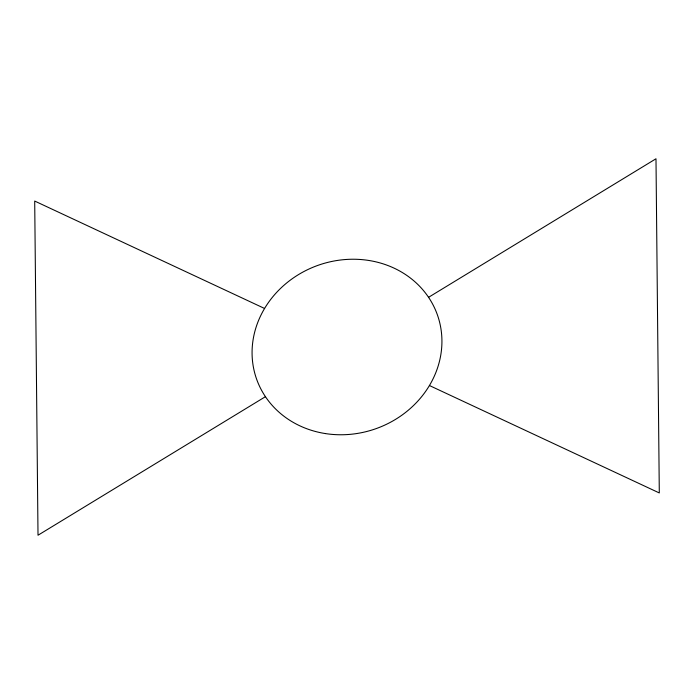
<?xml version="1.0" encoding="UTF-8"?>
<svg xmlns="http://www.w3.org/2000/svg" width="694" height="694" viewBox="0 0 694 694"><rect width="100%" height="100%" fill="white"/><g stroke="black" fill="none" stroke-linecap="round" stroke-linejoin="round"><path stroke-width="1.04" d="M265.438 396.682L38.014 535.23L34.7 201.052L264.57 308.474M428.554 297.318L655.986 158.77L659.3 492.948L429.43 385.526M325.46 433.585A95.937 86.663 -19.7 0 0 437.836 316.143A95.937 86.663 -19.7 0 0 277.704 291.272A95.937 86.663 -19.7 0 0 325.46 433.585"/></g></svg>
